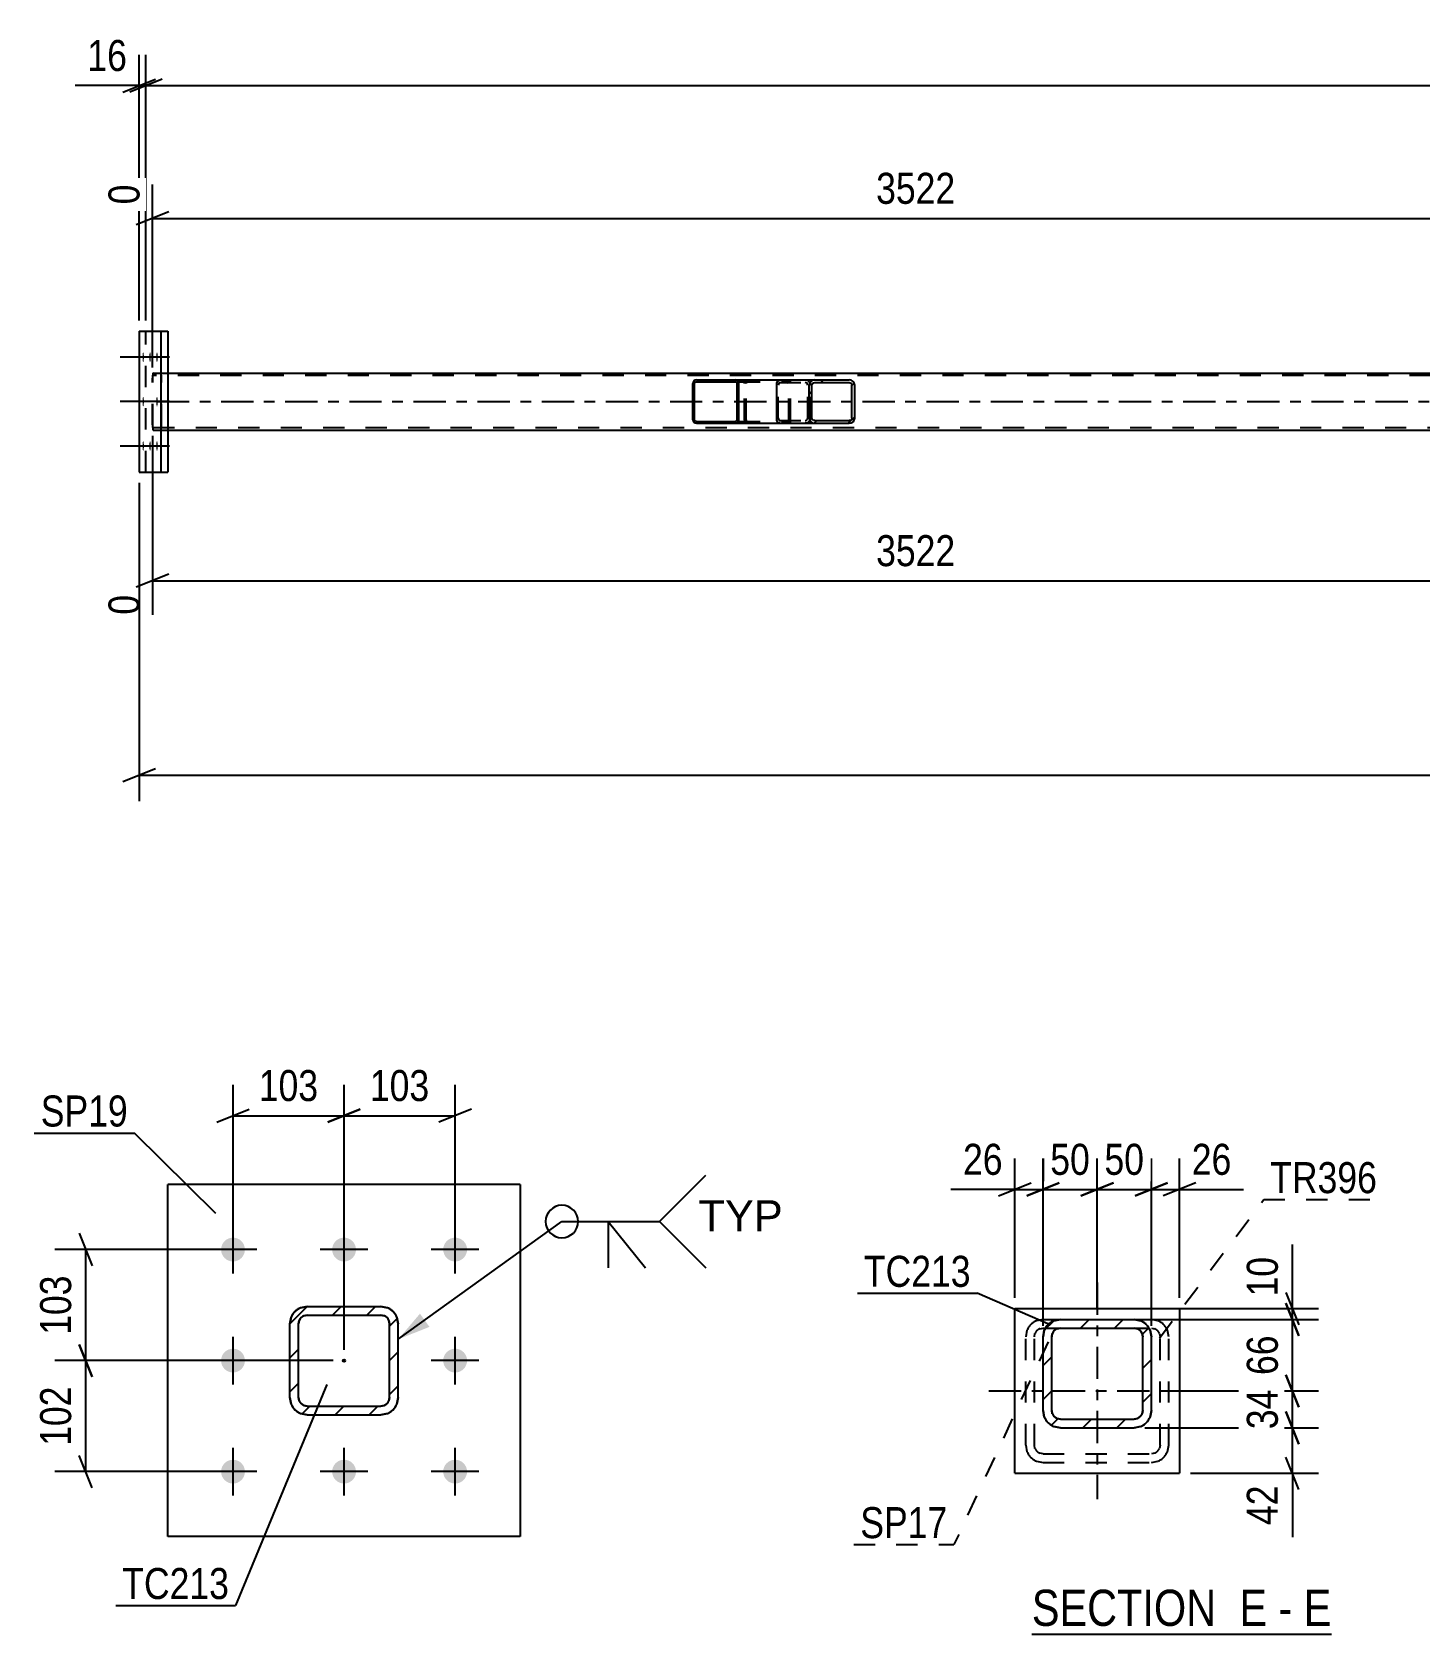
# Model space of a CAD drawing. Header units: millimetres. Extents: x 0 to 841, y 0 to 594.
# Drawn here: x 88.3 to 216.3, y 142 to 289.9 of the extents above; entities that cross this region are included whole.
import ezdxf

# ---------------------------------------------------------------- set-up
doc = ezdxf.new("R2010")
doc.units = ezdxf.units.MM
doc.linetypes.add('DXK_LINE_DOT2', pattern=[3.9198, 1.9599, -1.9599])
doc.linetypes.add('DXK_LINE_DOT3', pattern=[5.9187, 2.979, -0.9799, 0.9799, -0.9799])
doc.styles.add('Arial', font='ARIAL.TTF', dxfattribs={"height": 0.2})
doc.styles.add('Arial Narrow', font='ARIALN.TTF', dxfattribs={"height": 0.2})

# ---------------------------------------------------------------- blocks, each defined once
blk = doc.blocks.new('Unknown-318889761-15 - 5288')
at = {"color": 6, "linetype": 'Continuous'}
blk.add_line((180.53, 142.02), (208.17, 142.02), dxfattribs=at)
at = {"color": 0, "linetype": 'Continuous'}
for points in [[(198.64, 142.77), (198.64, 146.27), (180.53, 146.27), (180.53, 142.77)], [(202.24, 142.77), (202.24, 146.27), (199.69, 146.27), (199.69, 142.77)], [(204.57, 142.77), (204.57, 146.27), (203.29, 146.27), (203.29, 142.77)], [(208.17, 142.77), (208.17, 146.27), (205.62, 146.27), (205.62, 142.77)]]:
    blk.add_wipeout(points, dxfattribs=at)
at = {"color": 7, "linetype": 'Continuous', "style": 'Arial Narrow'}
for s, p in [('SECTION ', (180.53, 142.77)), ('E', (199.69, 142.77)), ('E', (205.62, 142.77)), ('-', (203.29, 142.77))]:
    blk.add_text(s, height=3.34, dxfattribs=at).set_placement(p)
blk = doc.blocks.new('Bolt-318889761-4429 - 4349')
at = {"linetype": 'Continuous'}
for points in [[(98.59, 259.89), (98.59, 259.8), (98.58, 259.71), (98.58, 259.63), (98.57, 259.57), (98.56, 259.51), (98.54, 259.47), (98.53, 259.45), (98.51, 259.45), (98.5, 259.47), (98.49, 259.51), (98.48, 259.57), (98.47, 259.63), (98.46, 259.71), (98.46, 259.8), (98.45, 259.89), (98.46, 259.98), (98.46, 260.07), (98.47, 260.15), (98.48, 260.22), (98.49, 260.27), (98.5, 260.31), (98.51, 260.33), (98.53, 260.33), (98.54, 260.31), (98.56, 260.27), (98.57, 260.22), (98.58, 260.15), (98.58, 260.07), (98.59, 259.98)], [(99.23, 259.89), (99.22, 259.8), (99.22, 259.71), (99.21, 259.63), (99.2, 259.57), (99.19, 259.51), (99.18, 259.47), (99.17, 259.45), (99.15, 259.45), (99.14, 259.47), (99.12, 259.51), (99.11, 259.57), (99.1, 259.63), (99.1, 259.71), (99.09, 259.8), (99.09, 259.89), (99.09, 259.98), (99.1, 260.07), (99.1, 260.15), (99.11, 260.22), (99.12, 260.27), (99.14, 260.31), (99.15, 260.33), (99.17, 260.33), (99.18, 260.31), (99.19, 260.27), (99.2, 260.22), (99.21, 260.15), (99.22, 260.07), (99.22, 259.98)], [(99.86, 259.89), (99.86, 259.8), (99.86, 259.71), (99.85, 259.63), (99.84, 259.57), (99.83, 259.51), (99.82, 259.47), (99.8, 259.45), (99.79, 259.45), (99.77, 259.47), (99.76, 259.51), (99.75, 259.57), (99.74, 259.63), (99.73, 259.71), (99.73, 259.8), (99.73, 259.89), (99.73, 259.98), (99.73, 260.07), (99.74, 260.15), (99.75, 260.22), (99.76, 260.27), (99.77, 260.31), (99.79, 260.33), (99.8, 260.33), (99.82, 260.31), (99.83, 260.27), (99.84, 260.22), (99.85, 260.15), (99.86, 260.07), (99.86, 259.98)], [(98.59, 255.79), (98.59, 255.7), (98.58, 255.61), (98.58, 255.53), (98.57, 255.47), (98.56, 255.41), (98.54, 255.37), (98.53, 255.35), (98.51, 255.35), (98.5, 255.37), (98.49, 255.41), (98.48, 255.47), (98.47, 255.53), (98.46, 255.61), (98.46, 255.7), (98.45, 255.79), (98.46, 255.88), (98.46, 255.97), (98.47, 256.05), (98.48, 256.12), (98.49, 256.17), (98.5, 256.21), (98.51, 256.23), (98.53, 256.23), (98.54, 256.21), (98.56, 256.17), (98.57, 256.12), (98.58, 256.05), (98.58, 255.97), (98.59, 255.88)], [(99.86, 255.79), (99.86, 255.7), (99.86, 255.61), (99.85, 255.53), (99.84, 255.47), (99.83, 255.41), (99.82, 255.37), (99.8, 255.35), (99.79, 255.35), (99.77, 255.37), (99.76, 255.41), (99.75, 255.47), (99.74, 255.53), (99.73, 255.61), (99.73, 255.7), (99.73, 255.79), (99.73, 255.88), (99.73, 255.97), (99.74, 256.05), (99.75, 256.12), (99.76, 256.17), (99.77, 256.21), (99.79, 256.23), (99.8, 256.23), (99.82, 256.21), (99.83, 256.17), (99.84, 256.12), (99.85, 256.05), (99.86, 255.97), (99.86, 255.88)], [(98.59, 251.69), (98.59, 251.6), (98.58, 251.51), (98.58, 251.43), (98.57, 251.37), (98.56, 251.31), (98.54, 251.27), (98.53, 251.25), (98.51, 251.25), (98.5, 251.27), (98.49, 251.31), (98.48, 251.37), (98.47, 251.43), (98.46, 251.51), (98.46, 251.6), (98.45, 251.69), (98.46, 251.78), (98.46, 251.87), (98.47, 251.95), (98.48, 252.02), (98.49, 252.07), (98.5, 252.11), (98.51, 252.13), (98.53, 252.13), (98.54, 252.11), (98.56, 252.07), (98.57, 252.02), (98.58, 251.95), (98.58, 251.87), (98.59, 251.78)], [(99.23, 251.69), (99.22, 251.6), (99.22, 251.51), (99.21, 251.43), (99.2, 251.37), (99.19, 251.31), (99.18, 251.27), (99.17, 251.25), (99.15, 251.25), (99.14, 251.27), (99.12, 251.31), (99.11, 251.37), (99.1, 251.43), (99.1, 251.51), (99.09, 251.6), (99.09, 251.69), (99.09, 251.78), (99.1, 251.87), (99.1, 251.95), (99.11, 252.02), (99.12, 252.07), (99.14, 252.11), (99.15, 252.13), (99.17, 252.13), (99.18, 252.11), (99.19, 252.07), (99.2, 252.02), (99.21, 251.95), (99.22, 251.87), (99.22, 251.78)], [(99.86, 251.69), (99.86, 251.6), (99.86, 251.51), (99.85, 251.43), (99.84, 251.37), (99.83, 251.31), (99.82, 251.27), (99.8, 251.25), (99.79, 251.25), (99.77, 251.27), (99.76, 251.31), (99.75, 251.37), (99.74, 251.43), (99.73, 251.51), (99.73, 251.6), (99.73, 251.69), (99.73, 251.78), (99.73, 251.87), (99.74, 251.95), (99.75, 252.02), (99.76, 252.07), (99.77, 252.11), (99.79, 252.13), (99.8, 252.13), (99.82, 252.11), (99.83, 252.07), (99.84, 252.02), (99.85, 251.95), (99.86, 251.87), (99.86, 251.78)]]:
    blk.add_hatch(color=1, dxfattribs=at).paths.add_polyline_path(points)
at = {"color": 1, "linetype": 'Continuous'}
for p, q in [((99.67, 259.89), (96.39, 259.89)), ((100.3, 259.89), (97.02, 259.89)), ((100.94, 259.89), (97.66, 259.89)), ((99.67, 255.79), (96.39, 255.79)), ((100.94, 255.79), (97.66, 255.79)), ((99.67, 251.69), (96.39, 251.69)), ((100.3, 251.69), (97.02, 251.69)), ((100.94, 251.69), (97.66, 251.69))]:
    blk.add_line(p, q, dxfattribs=at)
blk = doc.blocks.new('Part-318889761-4433 - 4349')
at = {"color": 7, "linetype": 'DXK_LINE_DOT2'}
for p, q in [((99.4, 258.29), (99.38, 258.14)), ((99.38, 258.14), (99.38, 257.95)), ((99.38, 253.63), (99.38, 257.95)), ((99.42, 258.4), (99.4, 258.29)), ((99.41, 257.95), (99.42, 258.04)), ((99.41, 253.63), (99.41, 257.95)), ((99.45, 258.43), (99.42, 258.4)), ((99.42, 258.12), (99.44, 258.17)), ((99.42, 258.04), (99.42, 258.12)), ((99.44, 258.17), (99.45, 258.19)), ((99.45, 258.43), (100.8, 258.43)), ((762.2, 258.19), (99.45, 258.19)), ((100.16, 258.4), (100.13, 258.43)), ((100.13, 258.19), (100.14, 258.17)), ((100.14, 258.17), (100.16, 258.12)), ((100.18, 258.29), (100.16, 258.4)), ((100.16, 258.12), (100.16, 258.04)), ((100.16, 258.04), (100.17, 257.95)), ((100.17, 253.63), (100.17, 257.95)), ((100.2, 258.14), (100.18, 258.29)), ((100.2, 257.95), (100.2, 258.14)), ((100.2, 253.63), (100.2, 257.95)), ((99.38, 253.63), (99.38, 253.45)), ((99.38, 253.45), (99.4, 253.29)), ((99.4, 253.29), (99.42, 253.19)), ((99.42, 253.54), (99.41, 253.63)), ((99.42, 253.46), (99.42, 253.54)), ((99.44, 253.41), (99.42, 253.46)), ((99.42, 253.19), (99.45, 253.15)), ((99.45, 253.39), (99.44, 253.41)), ((99.45, 253.39), (762.2, 253.39)), ((99.45, 253.15), (100.8, 253.15)), ((100.14, 253.41), (100.13, 253.39)), ((100.13, 253.15), (100.16, 253.19)), ((100.16, 253.46), (100.14, 253.41)), ((100.17, 253.63), (100.16, 253.54)), ((100.16, 253.54), (100.16, 253.46)), ((100.16, 253.19), (100.17, 253.22)), ((100.17, 253.22), (100.18, 253.29)), ((100.17, 253.15), (100.8, 253.15)), ((100.18, 253.29), (100.2, 253.45)), ((100.2, 253.45), (100.2, 253.63))]:
    blk.add_line(p, q, dxfattribs=at)
at = {"color": 2, "linetype": 'Continuous'}
for p, q in [((100.8, 258.43), (239.46, 258.43)), ((100.8, 253.15), (239.46, 253.15))]:
    blk.add_line(p, q, dxfattribs=at)
at = {"color": 7, "linetype": 'DXK_LINE_DOT3'}
blk.add_line((99.79, 255.79), (762.2, 255.79), dxfattribs=at)
blk = doc.blocks.new('Part-318889761-4640 - 4349')
at = {"color": 2, "linetype": 'Continuous'}
for p, q in [((98.15, 262.29), (100.8, 262.29)), ((98.15, 262.29), (98.15, 249.29)), ((100.17, 249.29), (100.17, 262.29)), ((100.8, 262.29), (100.8, 249.29)), ((98.15, 249.29), (100.8, 249.29))]:
    blk.add_line(p, q, dxfattribs=at)
at = {"color": 7, "linetype": 'DXK_LINE_DOT2'}
blk.add_line((98.78, 249.29), (98.78, 262.29), dxfattribs=at)
blk = doc.blocks.new('Part-318889761-4648 - 4349')
at = {"linetype": 'Continuous'}
h = blk.add_hatch(dxfattribs=at)
h.set_pattern_fill('', scale=0.7, style=0, pattern_type=0)
h.set_pattern_definition([(45, (164.14, 257.496), (-1.57154, 1.57154), [])])
h.paths.add_polyline_path([(164.18, 257.31), (164.14, 257.5), (164.03, 257.65), (163.87, 257.76), (163.68, 257.79), (160.49, 257.79), (160.3, 257.76), (160.14, 257.65), (160.03, 257.5), (159.99, 257.31), (159.99, 254.27), (160.03, 254.09), (160.14, 253.93), (160.3, 253.83), (160.49, 253.79), (163.68, 253.79), (163.87, 253.83), (164.03, 253.93), (164.14, 254.09), (164.18, 254.27)])
h.paths.add_polyline_path([(163.91, 254.18), (163.85, 254.1), (163.77, 254.05), (163.68, 254.03), (160.49, 254.03), (160.39, 254.05), (160.31, 254.1), (160.26, 254.18), (160.24, 254.27), (160.24, 257.31), (160.26, 257.4), (160.31, 257.48), (160.39, 257.53), (160.49, 257.55), (163.68, 257.55), (163.77, 257.53), (163.85, 257.48), (163.91, 257.4), (163.93, 257.31), (163.93, 254.27)])
at = {"color": 2, "linetype": 'Continuous'}
for p, q in [((156.99, 257.31), (157.01, 257.5)), ((157.01, 257.5), (157.07, 257.65)), ((157.07, 257.65), (157.16, 257.76)), ((157.16, 257.76), (157.26, 257.79)), ((157.26, 257.79), (160.49, 257.79)), ((160.03, 257.5), (159.99, 257.31)), ((160.24, 257.31), (160.26, 257.4)), ((160.26, 257.4), (160.31, 257.48)), ((160.49, 257.79), (160.3, 257.76)), ((160.31, 257.48), (160.39, 257.53)), ((160.39, 257.53), (160.49, 257.55)), ((160.49, 257.79), (163.68, 257.79)), ((160.49, 257.55), (163.68, 257.55)), ((163.87, 257.76), (163.68, 257.79)), ((163.68, 257.55), (163.77, 257.53)), ((163.77, 257.53), (163.85, 257.48)), ((163.85, 257.48), (163.91, 257.4)), ((163.91, 257.4), (163.93, 257.31)), ((164.18, 257.31), (164.14, 257.5)), ((156.99, 254.27), (156.99, 257.31)), ((159.99, 254.27), (159.99, 257.31)), ((160.24, 254.27), (160.24, 257.31)), ((163.93, 254.27), (163.93, 257.31)), ((164.18, 254.27), (164.18, 257.31)), ((157.01, 254.09), (156.99, 254.27)), ((157.07, 253.93), (157.01, 254.09)), ((157.16, 253.83), (157.07, 253.93)), ((157.26, 253.79), (157.16, 253.83)), ((157.26, 253.79), (160.49, 253.79)), ((159.99, 254.27), (160.03, 254.09)), ((160.26, 254.18), (160.24, 254.27)), ((160.31, 254.1), (160.26, 254.18)), ((160.3, 253.83), (160.49, 253.79)), ((160.39, 254.05), (160.31, 254.1)), ((160.49, 254.03), (160.39, 254.05)), ((160.49, 254.03), (163.68, 254.03)), ((160.49, 253.79), (163.68, 253.79)), ((163.77, 254.05), (163.68, 254.03)), ((163.68, 253.79), (163.87, 253.83)), ((163.85, 254.1), (163.77, 254.05)), ((163.91, 254.18), (163.85, 254.1)), ((163.93, 254.27), (163.91, 254.18)), ((164.14, 254.09), (164.18, 254.27))]:
    blk.add_line(p, q, dxfattribs=at)
at = {"color": 7, "linetype": 'DXK_LINE_DOT2'}
for p, q in [((157.14, 257.4), (157.13, 257.31)), ((157.17, 257.48), (157.14, 257.4)), ((157.21, 257.53), (157.17, 257.48)), ((157.26, 257.55), (157.21, 257.53)), ((157.26, 257.55), (163.68, 257.55)), ((158.26, 257.55), (158.26, 257.79)), ((159.6, 257.79), (159.79, 257.76)), ((159.7, 257.53), (159.6, 257.55)), ((159.78, 257.48), (159.7, 257.53)), ((159.83, 257.4), (159.78, 257.48)), ((159.85, 257.31), (159.83, 257.4)), ((160.06, 257.5), (160.1, 257.31)), ((160.49, 257.79), (163.68, 257.79)), ((157.13, 254.27), (157.13, 257.31)), ((159.85, 254.27), (159.85, 257.31)), ((160.1, 254.27), (160.1, 257.31)), ((157.13, 254.27), (157.14, 254.18)), ((157.14, 254.18), (157.17, 254.1)), ((157.17, 254.1), (157.21, 254.05)), ((157.21, 254.05), (157.26, 254.03)), ((157.26, 254.03), (163.68, 254.03)), ((158.26, 253.79), (158.26, 254.03)), ((159.6, 254.03), (159.7, 254.05)), ((159.79, 253.83), (159.6, 253.79)), ((159.7, 254.05), (159.78, 254.1)), ((159.78, 254.1), (159.83, 254.18)), ((159.83, 254.18), (159.85, 254.27)), ((160.1, 254.27), (160.06, 254.09)), ((160.49, 253.79), (163.68, 253.79))]:
    blk.add_line(p, q, dxfattribs=at)
for centre, start, end in [((159.61, 257.3), 23.8494, 68.8059), ((159.61, 254.29), 291.1941, 336.1506)]:
    blk.add_arc(centre, 0.492, start, end, dxfattribs=at)
at = {"color": 2, "linetype": 'Continuous'}
for centre, start, end in [((160.48, 257.3), 111.1941, 156.1506), ((163.69, 257.3), 23.8494, 68.8059), ((160.48, 254.29), 203.8494, 248.8059), ((163.69, 254.29), 291.1941, 336.1506)]:
    blk.add_arc(centre, 0.492, start, end, dxfattribs=at)
blk = doc.blocks.new('Part-318889761-4654 - 4349')
at = {"linetype": 'Continuous'}
h = blk.add_hatch(dxfattribs=at)
h.set_pattern_fill('', scale=0.7, style=0, pattern_type=0)
h.set_pattern_definition([(45, (153.471, 257.5947), (-1.57154, 1.57154), [])])
h.paths.add_polyline_path([(153.5, 257.47), (153.47, 257.59), (153.4, 257.7), (153.29, 257.77), (153.16, 257.79), (149.58, 257.79), (149.45, 257.77), (149.34, 257.7), (149.27, 257.59), (149.24, 257.47), (149.24, 254.11), (149.27, 253.99), (149.34, 253.89), (149.45, 253.82), (149.58, 253.79), (153.16, 253.79), (153.29, 253.82), (153.4, 253.89), (153.47, 253.99), (153.5, 254.11)])
h.paths.add_polyline_path([(153.31, 254.05), (153.28, 254), (153.22, 253.96), (153.16, 253.95), (149.58, 253.95), (149.52, 253.96), (149.46, 254), (149.42, 254.05), (149.41, 254.11), (149.41, 257.47), (149.42, 257.53), (149.46, 257.59), (149.52, 257.62), (149.58, 257.63), (153.16, 257.63), (153.22, 257.62), (153.28, 257.59), (153.31, 257.53), (153.33, 257.47), (153.33, 254.11)])
at = {"color": 2, "linetype": 'Continuous'}
for p, q in [((149.27, 257.59), (149.24, 257.47)), ((149.24, 254.11), (149.24, 257.47)), ((149.41, 257.47), (149.42, 257.53)), ((149.41, 254.11), (149.41, 257.47)), ((149.42, 257.53), (149.46, 257.59)), ((149.58, 257.79), (149.45, 257.77)), ((149.46, 257.59), (149.52, 257.62)), ((149.52, 257.62), (149.58, 257.63)), ((149.58, 257.79), (153.16, 257.79)), ((149.58, 257.63), (153.16, 257.63)), ((153.16, 257.79), (157.26, 257.79)), ((153.29, 257.77), (153.16, 257.79)), ((153.16, 257.63), (153.22, 257.62)), ((153.22, 257.62), (153.28, 257.59)), ((153.28, 257.59), (153.31, 257.53)), ((153.31, 257.53), (153.33, 257.47)), ((153.33, 254.11), (153.33, 257.47)), ((153.5, 257.47), (153.47, 257.59)), ((153.5, 254.11), (153.5, 257.47)), ((149.24, 254.11), (149.27, 253.99)), ((149.42, 254.05), (149.41, 254.11)), ((149.46, 254), (149.42, 254.05)), ((149.45, 253.82), (149.58, 253.79)), ((149.52, 253.96), (149.46, 254)), ((149.58, 253.95), (149.52, 253.96)), ((149.58, 253.95), (153.16, 253.95)), ((149.58, 253.79), (153.16, 253.79)), ((153.22, 253.96), (153.16, 253.95)), ((153.16, 253.79), (153.29, 253.82)), ((153.16, 253.79), (157.26, 253.79)), ((153.28, 254), (153.22, 253.96)), ((153.31, 254.05), (153.28, 254)), ((153.33, 254.11), (153.31, 254.05)), ((153.47, 253.99), (153.5, 254.11))]:
    blk.add_line(p, q, dxfattribs=at)
at = {"color": 7, "linetype": 'DXK_LINE_DOT2'}
for p, q in [((149.58, 257.79), (153.16, 257.79)), ((149.58, 257.63), (157.92, 257.63)), ((154, 257.47), (154.03, 257.59)), ((154, 254.11), (154, 257.47)), ((154.18, 257.53), (154.17, 257.47)), ((154.17, 254.11), (154.17, 257.47)), ((154.22, 257.59), (154.18, 257.53)), ((154.21, 257.77), (154.34, 257.79)), ((154.28, 257.62), (154.22, 257.59)), ((154.34, 257.63), (154.28, 257.62)), ((157.26, 257.79), (157.92, 257.79)), ((157.92, 257.79), (158.05, 257.77)), ((157.98, 257.62), (157.92, 257.63)), ((158.04, 257.59), (157.98, 257.62)), ((158.07, 257.53), (158.04, 257.59)), ((158.09, 257.47), (158.07, 257.53)), ((158.09, 254.11), (158.09, 257.47)), ((158.23, 257.59), (158.25, 257.5)), ((158.25, 257.5), (158.26, 257.47)), ((158.26, 254.11), (158.26, 257.47)), ((149.58, 253.95), (157.92, 253.95)), ((149.58, 253.79), (153.16, 253.79)), ((154.03, 253.99), (154, 254.11)), ((154.17, 254.11), (154.18, 254.05)), ((154.18, 254.05), (154.22, 254)), ((154.34, 253.79), (154.21, 253.82)), ((154.22, 254), (154.24, 253.99)), ((154.24, 253.99), (154.28, 253.96)), ((154.28, 253.96), (154.34, 253.95)), ((157.26, 253.79), (157.92, 253.79)), ((157.92, 253.95), (157.98, 253.96)), ((158.05, 253.82), (157.92, 253.79)), ((157.98, 253.96), (158.04, 254)), ((158.04, 254), (158.07, 254.05)), ((158.07, 254.05), (158.09, 254.11)), ((158.25, 254.09), (158.23, 253.99)), ((158.26, 254.11), (158.25, 254.09))]:
    blk.add_line(p, q, dxfattribs=at)
at = {"color": 2, "linetype": 'Continuous'}
for centre, start, end in [((149.57, 257.46), 110.7583, 155.68), ((153.17, 257.46), 24.32, 69.2417), ((149.57, 254.13), 204.32, 249.2417), ((153.17, 254.13), 290.7583, 335.68)]:
    blk.add_arc(centre, 0.331, start, end, dxfattribs=at)
at = {"color": 7, "linetype": 'DXK_LINE_DOT2'}
for centre, start, end in [((154.33, 257.46), 110.7583, 155.6801), ((157.93, 257.46), 24.3199, 69.2417), ((154.33, 254.13), 204.3199, 249.2417), ((157.93, 254.13), 290.7583, 335.6801)]:
    blk.add_arc(centre, 0.331, start, end, dxfattribs=at)
blk = doc.blocks.new('Bolt-318889761-5080 - 5038')
at = {"linetype": 'Continuous'}
for points in [[(106.81, 176.41, -1), (106.81, 178.61, -1)], [(117.06, 176.41, -1), (117.06, 178.61, -1)], [(127.31, 176.41, -1), (127.31, 178.61, -1)], [(106.81, 166.16, -1), (106.81, 168.36, -1)], [(127.31, 166.16, -1), (127.31, 168.36, -1)], [(106.81, 155.91, -1), (106.81, 158.11, -1)], [(117.06, 155.91, -1), (117.06, 158.11, -1)], [(127.31, 155.91, -1), (127.31, 158.11, -1)]]:
    blk.add_hatch(color=1, dxfattribs=at).paths.add_polyline_path(points)
at = {"color": 1, "linetype": 'Continuous'}
for p, q in [((106.81, 175.31), (106.81, 179.71)), ((117.06, 175.31), (117.06, 179.71)), ((127.31, 175.31), (127.31, 179.71)), ((109.01, 177.51), (104.61, 177.51)), ((119.26, 177.51), (114.86, 177.51)), ((129.51, 177.51), (125.11, 177.51)), ((106.81, 165.06), (106.81, 169.46)), ((127.31, 165.06), (127.31, 169.46)), ((109.01, 167.26), (104.61, 167.26)), ((129.51, 167.26), (125.11, 167.26)), ((106.81, 154.81), (106.81, 159.21)), ((117.06, 154.81), (117.06, 159.21)), ((127.31, 154.81), (127.31, 159.21)), ((109.01, 157.01), (104.61, 157.01)), ((119.26, 157.01), (114.86, 157.01)), ((129.51, 157.01), (125.11, 157.01))]:
    blk.add_line(p, q, dxfattribs=at)
blk = doc.blocks.new('Part-318889761-5193 - 5038')
at = {"color": 2, "linetype": 'Continuous'}
for p, q in [((133.31, 183.51), (100.81, 183.51)), ((100.81, 151.01), (100.81, 183.51)), ((133.31, 183.51), (133.31, 151.01)), ((133.31, 151.01), (100.81, 151.01))]:
    blk.add_line(p, q, dxfattribs=at)
blk = doc.blocks.new('Part-318889761-5198 - 5038')
at = {"linetype": 'Continuous'}
h = blk.add_hatch(dxfattribs=at)
h.set_pattern_fill('', scale=0.7, style=0, pattern_type=0)
h.set_pattern_definition([(45, (113.6622, 172.2586), (-1.57154, 1.57154), [])])
h.paths.add_polyline_path([(120.46, 172.26), (113.66, 172.26), (113.05, 172.14), (112.53, 171.79), (112.18, 171.27), (112.06, 170.66), (112.06, 163.86), (112.18, 163.25), (112.53, 162.73), (113.05, 162.38), (113.66, 162.26), (120.46, 162.26), (121.07, 162.38), (121.59, 162.73), (121.94, 163.25), (122.06, 163.86), (122.06, 170.66), (121.94, 171.27), (121.59, 171.79), (121.07, 172.14)])
h.paths.add_polyline_path([(121.2, 170.96), (121.26, 170.66), (121.26, 163.86), (121.2, 163.55), (121.03, 163.29), (120.77, 163.12), (120.46, 163.06), (113.66, 163.06), (113.36, 163.12), (113.1, 163.29), (112.92, 163.55), (112.86, 163.86), (112.86, 170.66), (112.92, 170.96), (113.1, 171.22), (113.36, 171.4), (113.66, 171.46), (120.46, 171.46), (120.77, 171.4), (121.03, 171.22)])
blk.add_hatch(color=246, dxfattribs=at).paths.add_polyline_path([(117.06, 167.16, -1), (117.06, 167.36, -1)])
at = {"color": 7, "linetype": 'DXK_LINE_DOT2'}
for p, q in [((113.05, 172.14), (113.66, 172.26)), ((113.66, 172.26), (120.46, 172.26)), ((120.46, 172.26), (121.07, 172.14)), ((112.06, 170.66), (112.18, 171.27)), ((112.06, 163.86), (112.06, 170.66)), ((112.92, 170.96), (112.86, 170.66)), ((112.86, 163.86), (112.86, 170.66)), ((113.66, 171.46), (113.36, 171.4)), ((113.66, 171.46), (120.46, 171.46)), ((120.77, 171.4), (120.46, 171.46)), ((121.26, 170.66), (121.2, 170.96)), ((121.26, 163.86), (121.26, 170.66)), ((121.94, 171.27), (122.06, 170.66)), ((122.06, 163.86), (122.06, 170.66)), ((112.18, 163.25), (112.06, 163.86)), ((112.86, 163.86), (112.92, 163.55)), ((113.36, 163.12), (113.66, 163.06)), ((113.66, 163.06), (120.46, 163.06)), ((120.46, 163.06), (120.77, 163.12)), ((121.2, 163.55), (121.26, 163.86)), ((122.06, 163.86), (121.94, 163.25)), ((113.66, 162.26), (113.05, 162.38)), ((113.66, 162.26), (120.46, 162.26)), ((121.07, 162.38), (120.46, 162.26))]:
    blk.add_line(p, q, dxfattribs=at)
at = {"color": 2, "linetype": 'Continuous'}
for p, q in [((113.66, 172.26), (113.05, 172.14)), ((113.66, 172.26), (120.46, 172.26)), ((121.07, 172.14), (120.46, 172.26)), ((112.18, 171.27), (112.06, 170.66)), ((112.06, 163.86), (112.06, 170.66)), ((112.86, 170.66), (112.92, 170.96)), ((112.86, 163.86), (112.86, 170.66)), ((113.36, 171.4), (113.66, 171.46)), ((113.66, 171.46), (120.46, 171.46)), ((120.46, 171.46), (120.77, 171.4)), ((121.2, 170.96), (121.26, 170.66)), ((121.26, 163.86), (121.26, 170.66)), ((122.06, 170.66), (121.94, 171.27)), ((122.06, 163.86), (122.06, 170.66)), ((112.06, 163.86), (112.18, 163.25)), ((112.92, 163.55), (112.86, 163.86)), ((113.66, 163.06), (113.36, 163.12)), ((113.66, 163.06), (120.46, 163.06)), ((120.77, 163.12), (120.46, 163.06)), ((121.26, 163.86), (121.2, 163.55)), ((121.94, 163.25), (122.06, 163.86)), ((113.05, 162.38), (113.66, 162.26)), ((113.66, 162.26), (120.46, 162.26)), ((120.46, 162.26), (121.07, 162.38))]:
    blk.add_line(p, q, dxfattribs=at)
at = {"color": 7, "linetype": 'DXK_LINE_DOT3'}
blk.add_line((117.06, 167.26), (117.06, 167.26), dxfattribs=at)
at = {"color": 246, "linetype": 'DXK_LINE_DOT2'}
blk.add_line((117.06, 167.26), (117.06, 167.26), dxfattribs=at)
at = {"color": 246, "linetype": 'Continuous'}
blk.add_circle((117.06, 167.26), 0.1, dxfattribs=at)
at = {"color": 7, "linetype": 'DXK_LINE_DOT2'}
for centre, radius, start, end in [((113.66, 170.66), 1.6, 112.5, 157.5), ((120.46, 170.66), 1.6, 22.5, 67.5), ((113.66, 170.66), 0.8, 112.5, 157.5), ((120.46, 170.66), 0.8, 22.5, 67.5), ((113.66, 163.86), 1.6, 202.5, 247.5), ((113.66, 163.86), 0.8, 202.5, 247.5), ((120.46, 163.86), 0.8, 292.5, 337.5), ((120.46, 163.86), 1.6, 292.5, 337.5)]:
    blk.add_arc(centre, radius, start, end, dxfattribs=at)
at = {"color": 2, "linetype": 'Continuous'}
for centre, radius, start, end in [((113.66, 170.66), 1.6, 112.5, 157.5), ((120.46, 170.66), 1.6, 22.5, 67.5), ((113.66, 170.66), 0.8, 112.5, 157.5), ((120.46, 170.66), 0.8, 22.5, 67.5), ((113.66, 163.86), 1.6, 202.5, 247.5), ((113.66, 163.86), 0.8, 202.5, 247.5), ((120.46, 163.86), 0.8, 292.5, 337.5), ((120.46, 163.86), 1.6, 292.5, 337.5)]:
    blk.add_arc(centre, radius, start, end, dxfattribs=at)
blk = doc.blocks.new('Part-318889761-5305 - 5288')
at = {"linetype": 'Continuous'}
h = blk.add_hatch(dxfattribs=at)
h.set_pattern_fill('', scale=0.7, style=0, pattern_type=0)
h.set_pattern_definition([(45, (182.55, 170.938), (-1.57154, 1.57154), [])])
h.paths.add_polyline_path([(183.16, 171.06), (182.55, 170.94), (182.03, 170.59), (181.68, 170.07), (181.56, 169.46), (181.56, 162.66), (181.68, 162.05), (182.03, 161.53), (182.55, 161.18), (183.16, 161.06), (189.96, 161.06), (190.57, 161.18), (191.09, 161.53), (191.44, 162.05), (191.56, 162.66), (191.56, 169.46), (191.44, 170.07), (191.09, 170.59), (190.57, 170.94), (189.96, 171.06)])
h.paths.add_polyline_path([(189.96, 170.26), (190.27, 170.2), (190.53, 170.03), (190.7, 169.77), (190.76, 169.46), (190.76, 162.66), (190.7, 162.35), (190.53, 162.09), (190.27, 161.92), (189.96, 161.86), (183.16, 161.86), (182.86, 161.92), (182.6, 162.09), (182.42, 162.35), (182.36, 162.66), (182.36, 169.46), (182.42, 169.77), (182.6, 170.03), (182.86, 170.2), (183.16, 170.26)])
at = {"color": 7, "linetype": 'DXK_LINE_DOT2'}
for p, q in [((181.56, 169.46), (181.68, 170.07)), ((182.55, 170.94), (183.16, 171.06)), ((183.16, 170.26), (182.86, 170.2)), ((183.16, 171.06), (189.96, 171.06)), ((183.16, 170.26), (189.96, 170.26)), ((189.96, 171.06), (190.57, 170.94)), ((190.27, 170.2), (189.96, 170.26)), ((191.44, 170.07), (191.56, 169.46)), ((181.56, 162.66), (181.56, 169.46)), ((182.42, 169.77), (182.36, 169.46)), ((182.36, 162.66), (182.36, 169.46)), ((190.76, 169.46), (190.7, 169.77)), ((190.76, 162.66), (190.76, 169.46)), ((191.56, 162.66), (191.56, 169.46)), ((181.68, 162.05), (181.56, 162.66)), ((182.36, 162.66), (182.42, 162.35)), ((182.86, 161.92), (183.16, 161.86)), ((183.16, 161.86), (189.96, 161.86)), ((189.96, 161.86), (190.27, 161.92)), ((190.7, 162.35), (190.76, 162.66)), ((191.56, 162.66), (191.44, 162.05)), ((183.16, 161.06), (182.55, 161.18)), ((183.16, 161.06), (189.96, 161.06)), ((190.57, 161.18), (189.96, 161.06))]:
    blk.add_line(p, q, dxfattribs=at)
at = {"color": 2, "linetype": 'Continuous'}
for p, q in [((181.68, 170.07), (181.56, 169.46)), ((183.16, 171.06), (182.55, 170.94)), ((182.86, 170.2), (183.16, 170.26)), ((183.16, 171.06), (189.96, 171.06)), ((183.16, 170.26), (189.96, 170.26)), ((190.57, 170.94), (189.96, 171.06)), ((189.96, 170.26), (190.27, 170.2)), ((191.56, 169.46), (191.44, 170.07)), ((181.56, 162.66), (181.56, 169.46)), ((182.36, 169.46), (182.42, 169.77)), ((182.36, 162.66), (182.36, 169.46)), ((190.7, 169.77), (190.76, 169.46)), ((190.76, 162.66), (190.76, 169.46)), ((191.56, 162.66), (191.56, 169.46)), ((181.56, 162.66), (181.68, 162.05)), ((182.42, 162.35), (182.36, 162.66)), ((183.16, 161.86), (182.86, 161.92)), ((183.16, 161.86), (189.96, 161.86)), ((190.27, 161.92), (189.96, 161.86)), ((190.76, 162.66), (190.7, 162.35)), ((191.44, 162.05), (191.56, 162.66)), ((182.55, 161.18), (183.16, 161.06)), ((183.16, 161.06), (189.96, 161.06)), ((189.96, 161.06), (190.57, 161.18))]:
    blk.add_line(p, q, dxfattribs=at)
at = {"color": 7, "linetype": 'DXK_LINE_DOT3'}
blk.add_line((186.56, 166.06), (186.56, 166.06), dxfattribs=at)
at = {"color": 7, "linetype": 'DXK_LINE_DOT2'}
for centre, radius, start, end in [((183.16, 169.46), 1.6, 112.5, 157.5), ((183.16, 169.46), 0.8, 112.5, 157.5), ((189.96, 169.46), 0.8, 22.5, 67.5), ((189.96, 169.46), 1.6, 22.5, 67.5), ((183.16, 162.66), 1.6, 202.5, 247.5), ((183.16, 162.66), 0.8, 202.5, 247.5), ((189.96, 162.66), 0.8, 292.5, 337.5), ((189.96, 162.66), 1.6, 292.5, 337.5)]:
    blk.add_arc(centre, radius, start, end, dxfattribs=at)
at = {"color": 2, "linetype": 'Continuous'}
for centre, radius, start, end in [((183.16, 169.46), 1.6, 112.5, 157.5), ((183.16, 169.46), 0.8, 112.5, 157.5), ((189.96, 169.46), 0.8, 22.5, 67.5), ((189.96, 169.46), 1.6, 22.5, 67.5), ((183.16, 162.66), 1.6, 202.5, 247.5), ((183.16, 162.66), 0.8, 202.5, 247.5), ((189.96, 162.66), 0.8, 292.5, 337.5), ((189.96, 162.66), 1.6, 292.5, 337.5)]:
    blk.add_arc(centre, radius, start, end, dxfattribs=at)
blk = doc.blocks.new('Part-318889761-5310 - 5288')
at = {"color": 7, "linetype": 'DXK_LINE_DOT3'}
for p, q in [((186.56, 174.46), (186.56, 154.46)), ((176.56, 164.46), (196.56, 164.46))]:
    blk.add_line(p, q, dxfattribs=at)
at = {"color": 7, "linetype": 'DXK_LINE_DOT2'}
for p, q in [((180.08, 170.07), (179.96, 169.46)), ((181.56, 171.06), (180.95, 170.94)), ((181.26, 170.2), (181.56, 170.26)), ((181.56, 171.06), (191.56, 171.06)), ((181.56, 170.26), (191.56, 170.26)), ((192.17, 170.94), (191.56, 171.06)), ((191.56, 170.26), (191.87, 170.2)), ((193.16, 169.46), (193.04, 170.07)), ((179.96, 159.46), (179.96, 169.46)), ((180.76, 169.46), (180.82, 169.77)), ((180.76, 159.46), (180.76, 169.46)), ((192.3, 169.77), (192.36, 169.46)), ((192.36, 159.46), (192.36, 169.46)), ((193.16, 159.46), (193.16, 169.46)), ((179.96, 159.46), (180.08, 158.85)), ((180.82, 159.15), (180.76, 159.46)), ((181.56, 158.66), (181.26, 158.72)), ((181.56, 158.66), (191.56, 158.66)), ((191.87, 158.72), (191.56, 158.66)), ((192.36, 159.46), (192.3, 159.15)), ((193.04, 158.85), (193.16, 159.46)), ((180.95, 157.98), (181.56, 157.86)), ((181.56, 157.86), (191.56, 157.86)), ((191.56, 157.86), (192.17, 157.98))]:
    blk.add_line(p, q, dxfattribs=at)
for centre, radius, start, end in [((181.56, 169.46), 1.6, 112.5, 157.5), ((181.56, 169.46), 0.8, 112.5, 157.5), ((191.56, 169.46), 0.8, 22.5, 67.5), ((191.56, 169.46), 1.6, 22.5, 67.5), ((181.56, 159.46), 1.6, 202.5, 247.5), ((181.56, 159.46), 0.8, 202.5, 247.5), ((191.56, 159.46), 0.8, 292.5, 337.5), ((191.56, 159.46), 1.6, 292.5, 337.5)]:
    blk.add_arc(centre, radius, start, end, dxfattribs=at)
blk = doc.blocks.new('Part-318889761-5372 - 5288')
at = {"color": 2, "linetype": 'Continuous'}
for p, q in [((178.96, 156.86), (178.96, 172.06)), ((178.96, 172.06), (194.16, 172.06)), ((194.16, 172.06), (194.16, 156.86)), ((178.96, 156.86), (194.16, 156.86))]:
    blk.add_line(p, q, dxfattribs=at)
blk = doc.blocks.new('StraightDimension-318889761-34779 - 4349')
at = {"color": 7, "linetype": 'Continuous'}
for p, q in [((98.78, 263.29), (98.78, 287.81)), ((100.28, 285.56), (97.28, 284.36)), ((98.78, 284.96), (770.82, 284.96))]:
    blk.add_line(p, q, dxfattribs=at)
blk = doc.blocks.new('StraightDimension-318889761-38124 - 4349')
at = {"color": 7, "linetype": 'Continuous'}
for p, q in [((99.38, 252.63), (99.38, 236.12)), ((240.26, 243.75), (240.26, 230.64)), ((100.88, 239.85), (97.88, 238.65)), ((238.76, 238.65), (241.76, 239.85)), ((99.38, 239.25), (240.26, 239.25))]:
    blk.add_line(p, q, dxfattribs=at)
at = {"color": 0}
blk.add_wipeout([(174.08, 240), (174.08, 244.2), (165.56, 244.2), (165.56, 240)], dxfattribs=at)
at = {"color": 3, "style": 'Arial Narrow'}
blk.add_text('3522', height=2.863, dxfattribs=at).set_placement((166.16, 240.6))
at = {"color": 0, "linetype": 'Continuous'}
for points in [[(98.78, 238.55), (94.58, 238.55), (94.58, 235.52), (98.78, 235.52)], [(239.66, 238.55), (235.46, 238.55), (235.46, 230.04), (239.66, 230.04)]]:
    blk.add_wipeout(points, dxfattribs=at)
at = {"color": 3, "linetype": 'Continuous', "style": 'Arial Narrow'}
for s, height, p in [('0', 2.86, (98.18, 236.12)), ('3522', 2.863, (239.06, 230.64))]:
    blk.add_text(s, height=height, rotation=90.0002, dxfattribs=at).set_placement(p)
blk = doc.blocks.new('StraightDimension-318889761-4704 - 4349')
at = {"color": 7, "linetype": 'Continuous'}
for p, q in [((98.15, 248.29), (98.15, 218.89)), ((99.65, 221.89), (96.65, 220.69)), ((98.15, 221.29), (771.46, 221.29))]:
    blk.add_line(p, q, dxfattribs=at)
blk = doc.blocks.new('StraightDimension-318889761-34780 - 4349')
at = {"color": 7, "linetype": 'Continuous'}
for p, q in [((98.15, 263.29), (98.15, 287.81)), ((98.78, 263.29), (98.78, 287.81)), ((96.65, 284.36), (99.65, 285.56)), ((100.28, 285.56), (97.28, 284.36)), ((98.15, 284.96), (92.24, 284.96)), ((98.15, 284.96), (92.24, 284.96)), ((98.15, 284.96), (98.78, 284.96))]:
    blk.add_line(p, q, dxfattribs=at)
at = {"color": 0}
blk.add_wipeout([(97.62, 285.71), (97.62, 289.91), (92.77, 289.91), (92.77, 285.71)], dxfattribs=at)
at = {"color": 3, "style": 'Arial Narrow'}
blk.add_text('16', height=2.863, dxfattribs=at).set_placement((93.37, 286.31))
blk = doc.blocks.new('StraightDimension-318889761-38036 - 4349')
at = {"color": 7, "linetype": 'Continuous'}
for p, q in [((240.26, 267.03), (240.26, 281.31)), ((99.38, 258.95), (99.38, 275.82)), ((100.88, 273.3), (97.88, 272.1)), ((99.38, 272.7), (240.26, 272.7)), ((238.76, 272.1), (241.76, 273.3))]:
    blk.add_line(p, q, dxfattribs=at)
at = {"color": 0}
blk.add_wipeout([(174.08, 273.45), (174.08, 277.65), (165.56, 277.65), (165.56, 273.45)], dxfattribs=at)
at = {"color": 3, "style": 'Arial Narrow'}
blk.add_text('3522', height=2.863, dxfattribs=at).set_placement((166.16, 274.05))
at = {"color": 0, "linetype": 'Continuous'}
for points in [[(239.66, 281.91), (235.46, 281.91), (235.46, 273.4), (239.66, 273.4)], [(98.78, 276.42), (94.58, 276.42), (94.58, 273.4), (98.78, 273.4)]]:
    blk.add_wipeout(points, dxfattribs=at)
at = {"color": 3, "linetype": 'Continuous', "style": 'Arial Narrow'}
for s, height, p in [('3522', 2.863, (239.06, 274)), ('0', 2.86, (98.18, 274))]:
    blk.add_text(s, height=height, rotation=90.0002, dxfattribs=at).set_placement(p)
blk = doc.blocks.new('StraightDimension-318889761-5258 - 5038')
at = {"color": 7, "linetype": 'Continuous'}
for p, q in [((117.06, 168.26), (117.06, 192.72)), ((127.31, 178.51), (127.31, 192.72)), ((115.56, 189.27), (118.56, 190.47)), ((117.06, 189.87), (127.31, 189.87)), ((128.81, 190.47), (125.81, 189.27))]:
    blk.add_line(p, q, dxfattribs=at)
at = {"color": 0}
blk.add_wipeout([(125.53, 190.62), (125.53, 194.82), (118.84, 194.82), (118.84, 190.62)], dxfattribs=at)
at = {"color": 3, "style": 'Arial Narrow'}
blk.add_text('103', height=2.863, dxfattribs=at).set_placement((119.44, 191.22))
blk = doc.blocks.new('StraightDimension-318889761-5212 - 5038')
at = {"color": 7, "linetype": 'Continuous'}
for p, q in [((92.62, 179.01), (93.82, 176.01)), ((105.81, 177.51), (90.37, 177.51)), ((93.22, 167.26), (93.22, 177.51)), ((93.82, 165.76), (92.62, 168.76)), ((116.06, 167.26), (90.37, 167.26))]:
    blk.add_line(p, q, dxfattribs=at)
at = {"color": 0}
blk.add_wipeout([(92.47, 175.73), (88.27, 175.73), (88.27, 169.04), (92.47, 169.04)], dxfattribs=at)
at = {"color": 3, "style": 'Arial Narrow'}
blk.add_text('103', height=2.863, rotation=90.0002, dxfattribs=at).set_placement((91.87, 169.64))
blk = doc.blocks.new('StraightDimension-318889761-5227 - 5038')
at = {"color": 7, "linetype": 'Continuous'}
for p, q in [((92.62, 168.76), (93.82, 165.76)), ((116.06, 167.26), (90.37, 167.26)), ((93.22, 157.01), (93.22, 167.26)), ((93.82, 155.51), (92.62, 158.51)), ((105.81, 157.01), (90.37, 157.01))]:
    blk.add_line(p, q, dxfattribs=at)
at = {"color": 0}
blk.add_wipeout([(92.47, 165.48), (88.27, 165.48), (88.27, 158.79), (92.47, 158.79)], dxfattribs=at)
at = {"color": 3, "style": 'Arial Narrow'}
blk.add_text('102', height=2.863, rotation=90.0002, dxfattribs=at).set_placement((91.87, 159.39))
blk = doc.blocks.new('StraightDimension-318889761-5243 - 5038')
at = {"color": 7, "linetype": 'Continuous'}
for p, q in [((106.81, 178.51), (106.81, 192.72)), ((117.06, 168.26), (117.06, 192.72)), ((105.31, 189.27), (108.31, 190.47)), ((106.81, 189.87), (117.06, 189.87)), ((118.56, 190.47), (115.56, 189.27))]:
    blk.add_line(p, q, dxfattribs=at)
at = {"color": 0}
blk.add_wipeout([(115.28, 190.62), (115.28, 194.82), (108.59, 194.82), (108.59, 190.62)], dxfattribs=at)
at = {"color": 3, "style": 'Arial Narrow'}
blk.add_text('103', height=2.863, dxfattribs=at).set_placement((109.19, 191.22))
blk = doc.blocks.new('StraightDimension-318889761-5569 - 5288')
at = {"color": 7, "linetype": 'Continuous'}
for p, q in [((204.58, 172.06), (204.58, 177.97)), ((204.58, 172.06), (204.58, 177.97)), ((203.98, 173.56), (205.18, 170.56)), ((190.96, 172.06), (206.98, 172.06)), ((205.18, 169.56), (203.98, 172.56)), ((204.58, 171.06), (204.58, 172.06)), ((190.96, 171.06), (206.98, 171.06))]:
    blk.add_line(p, q, dxfattribs=at)
at = {"color": 0}
blk.add_wipeout([(203.83, 177.44), (199.63, 177.44), (199.63, 172.58), (203.83, 172.58)], dxfattribs=at)
at = {"color": 3, "style": 'Arial Narrow'}
blk.add_text('10', height=2.863, rotation=90.0002, dxfattribs=at).set_placement((203.23, 173.18))
blk = doc.blocks.new('StraightDimension-318889761-5511 - 5288')
at = {"color": 7, "linetype": 'Continuous'}
for p, q in [((191.56, 170.46), (191.56, 185.91)), ((194.16, 173.06), (194.16, 185.91)), ((190.06, 182.46), (193.06, 183.66)), ((195.66, 183.66), (192.66, 182.46)), ((191.56, 183.06), (194.16, 183.06)), ((194.16, 183.06), (200.07, 183.06)), ((194.16, 183.06), (200.07, 183.06))]:
    blk.add_line(p, q, dxfattribs=at)
at = {"color": 0}
blk.add_wipeout([(199.54, 183.81), (199.54, 188.01), (194.69, 188.01), (194.69, 183.81)], dxfattribs=at)
at = {"color": 3, "style": 'Arial Narrow'}
blk.add_text('26', height=2.863, dxfattribs=at).set_placement((195.29, 184.41))
blk = doc.blocks.new('StraightDimension-318889761-5549 - 5288')
at = {"color": 7, "linetype": 'Continuous'}
for p, q in [((203.98, 172.56), (205.18, 169.56)), ((190.96, 171.06), (206.98, 171.06)), ((204.58, 164.46), (204.58, 171.06)), ((205.18, 162.96), (203.98, 165.96)), ((192.56, 164.46), (206.98, 164.46))]:
    blk.add_line(p, q, dxfattribs=at)
at = {"color": 0}
blk.add_wipeout([(203.83, 170.19), (199.63, 170.19), (199.63, 165.33), (203.83, 165.33)], dxfattribs=at)
at = {"color": 3, "style": 'Arial Narrow'}
blk.add_text('66', height=2.863, rotation=90.0002, dxfattribs=at).set_placement((203.23, 165.93))
blk = doc.blocks.new('StraightDimension-318889761-5485 - 5288')
at = {"color": 7, "linetype": 'Continuous'}
for p, q in [((181.56, 170.46), (181.56, 185.91)), ((186.56, 172.06), (186.56, 185.91)), ((180.06, 182.46), (183.06, 183.66)), ((188.06, 183.66), (185.06, 182.46)), ((181.56, 183.06), (186.56, 183.06))]:
    blk.add_line(p, q, dxfattribs=at)
at = {"color": 0}
blk.add_wipeout([(186.49, 183.81), (186.49, 188.01), (181.63, 188.01), (181.63, 183.81)], dxfattribs=at)
at = {"color": 3, "style": 'Arial Narrow'}
blk.add_text('50', height=2.863, dxfattribs=at).set_placement((182.23, 184.41))
blk = doc.blocks.new('StraightDimension-318889761-5475 - 5288')
at = {"color": 7, "linetype": 'Continuous'}
for p, q in [((178.96, 173.06), (178.96, 185.91)), ((181.56, 170.46), (181.56, 185.91)), ((177.46, 182.46), (180.46, 183.66)), ((183.06, 183.66), (180.06, 182.46)), ((178.96, 183.06), (173.06, 183.06)), ((178.96, 183.06), (173.06, 183.06)), ((178.96, 183.06), (181.56, 183.06))]:
    blk.add_line(p, q, dxfattribs=at)
at = {"color": 0}
blk.add_wipeout([(178.44, 183.81), (178.44, 188.01), (173.58, 188.01), (173.58, 183.81)], dxfattribs=at)
at = {"color": 3, "style": 'Arial Narrow'}
blk.add_text('26', height=2.863, dxfattribs=at).set_placement((174.18, 184.41))
blk = doc.blocks.new('StraightDimension-318889761-5498 - 5288')
at = {"color": 7, "linetype": 'Continuous'}
for p, q in [((186.56, 172.06), (186.56, 185.91)), ((191.56, 170.46), (191.56, 185.91)), ((185.06, 182.46), (188.06, 183.66)), ((193.06, 183.66), (190.06, 182.46)), ((186.56, 183.06), (191.56, 183.06))]:
    blk.add_line(p, q, dxfattribs=at)
at = {"color": 0}
blk.add_wipeout([(191.49, 183.81), (191.49, 188.01), (186.63, 188.01), (186.63, 183.81)], dxfattribs=at)
at = {"color": 3, "style": 'Arial Narrow'}
blk.add_text('50', height=2.863, dxfattribs=at).set_placement((187.23, 184.41))
blk = doc.blocks.new('StraightDimension-318889761-5522 - 5288')
at = {"color": 7, "linetype": 'Continuous'}
for p, q in [((203.98, 162.56), (205.18, 159.56)), ((190.96, 161.06), (206.98, 161.06)), ((204.58, 156.86), (204.58, 161.06)), ((205.18, 155.36), (203.98, 158.36)), ((195.16, 156.86), (206.98, 156.86)), ((204.58, 156.86), (204.58, 150.95)), ((204.58, 156.86), (204.58, 150.95))]:
    blk.add_line(p, q, dxfattribs=at)
at = {"color": 0}
blk.add_wipeout([(203.83, 156.33), (199.63, 156.33), (199.63, 151.48), (203.83, 151.48)], dxfattribs=at)
at = {"color": 3, "style": 'Arial Narrow'}
blk.add_text('42', height=2.863, rotation=90.0002, dxfattribs=at).set_placement((203.23, 152.08))
blk = doc.blocks.new('StraightDimension-318889761-5532 - 5288')
at = {"color": 7, "linetype": 'Continuous'}
for p, q in [((203.98, 165.96), (205.18, 162.96)), ((192.56, 164.46), (206.98, 164.46)), ((204.58, 161.06), (204.58, 164.46)), ((205.18, 159.56), (203.98, 162.56)), ((190.96, 161.06), (206.98, 161.06))]:
    blk.add_line(p, q, dxfattribs=at)
at = {"color": 0}
blk.add_wipeout([(203.83, 165.19), (199.63, 165.19), (199.63, 160.33), (203.83, 160.33)], dxfattribs=at)
at = {"color": 3, "style": 'Arial Narrow'}
blk.add_text('34', height=2.863, rotation=90.0002, dxfattribs=at).set_placement((203.23, 160.93))
blk = doc.blocks.new('Mark-318889761-5194 - 5038')
at = {"color": 0}
blk.add_wipeout([(106.45, 145.25), (106.45, 148.25), (96.59, 148.25), (96.59, 145.25)], dxfattribs=at)
blk.add_wipeout([(106.45, 145.25), (106.45, 148.25), (96.59, 148.25), (96.59, 145.25)], dxfattribs=at)
at = {"color": 30, "linetype": 'Continuous'}
for p in [(115.48, 165.05), (95.99, 144.65)]:
    blk.add_line(p, (107.05, 144.65), dxfattribs=at)
at = {"color": 3, "style": 'Arial Narrow'}
blk.add_text('TC213', height=2.863, dxfattribs=at).set_placement((96.59, 145.25))
blk = doc.blocks.new('Mark-318889761-5189 - 5038')
at = {"color": 0}
blk.add_wipeout([(97.11, 188.87), (97.11, 191.87), (89.07, 191.87), (89.07, 188.87)], dxfattribs=at)
blk.add_wipeout([(97.11, 188.87), (97.11, 191.87), (89.07, 191.87), (89.07, 188.87)], dxfattribs=at)
at = {"color": 30, "linetype": 'Continuous'}
for p in [(88.47, 188.27), (105.21, 180.83)]:
    blk.add_line(p, (97.71, 188.27), dxfattribs=at)
at = {"color": 3, "style": 'Arial Narrow'}
blk.add_text('SP19', height=2.863, dxfattribs=at).set_placement((89.07, 188.87))
blk = doc.blocks.new('WeldMark-318889761-5273 - 5038')
at = {"linetype": 'Continuous'}
blk.add_hatch(color=30, dxfattribs=at).paths.add_polyline_path([(124.94, 170.37), (122.06, 169.23), (124.06, 171.59)])
at = {"color": 30, "linetype": 'Continuous'}
for p, q in [((122.06, 169.23), (137.16, 180.1)), ((137.16, 180.1), (146.16, 180.1))]:
    blk.add_line(p, q, dxfattribs=at)
at = {"color": 3, "linetype": 'Continuous'}
for q in [(144.87, 175.81), (141.44, 175.81)]:
    blk.add_line((141.44, 180.1), q, dxfattribs=at)
for start, end in [(90, 270), (270, 90)]:
    blk.add_arc((137.16, 180.1), 1.5, start, end, dxfattribs=at)
at = {"color": 0, "linetype": 'Continuous'}
blk.add_wipeout([(157.53, 179.2), (157.53, 182.2), (149.76, 182.2), (149.76, 179.2)], dxfattribs=at)
blk.add_wipeout([(157.53, 179.2), (157.53, 182.2), (149.76, 182.2), (149.76, 179.2)], dxfattribs=at)
at = {"color": 3, "linetype": 'Continuous'}
for q in [(150.44, 184.38), (150.44, 175.81)]:
    blk.add_line((146.16, 180.1), q, dxfattribs=at)
at = {"color": 3, "linetype": 'Continuous', "style": 'Arial'}
blk.add_text('TYP', height=2.865, dxfattribs=at).set_placement((149.76, 179.2))
blk = doc.blocks.new('Mark-318889761-5301 - 5288')
at = {"color": 0}
blk.add_wipeout([(174.89, 174.07), (174.89, 177.07), (165.03, 177.07), (165.03, 174.07)], dxfattribs=at)
blk.add_wipeout([(174.89, 174.07), (174.89, 177.07), (165.03, 177.07), (165.03, 174.07)], dxfattribs=at)
at = {"color": 30, "linetype": 'Continuous'}
for p in [(164.43, 173.47), (181.99, 170.64)]:
    blk.add_line(p, (175.49, 173.47), dxfattribs=at)
at = {"color": 3, "style": 'Arial Narrow'}
blk.add_text('TC213', height=2.863, dxfattribs=at).set_placement((165.03, 174.07))
blk = doc.blocks.new('Mark-318889761-5306 - 5288')
at = {"color": 0}
blk.add_wipeout([(212.4, 182.72), (212.4, 185.72), (202.53, 185.72), (202.53, 182.72)], dxfattribs=at)
blk.add_wipeout([(212.4, 182.72), (212.4, 185.72), (202.53, 185.72), (202.53, 182.72)], dxfattribs=at)
at = {"color": 30, "linetype": 'DXK_LINE_DOT2'}
for p, q in [((192.3, 169.34), (201.93, 182.12)), ((201.93, 182.12), (213, 182.12))]:
    blk.add_line(p, q, dxfattribs=at)
at = {"color": 3, "style": 'Arial Narrow'}
blk.add_text('TR396', height=2.863, dxfattribs=at).set_placement((202.53, 182.72))
blk = doc.blocks.new('Mark-318889761-5368 - 5288')
at = {"color": 0}
blk.add_wipeout([(172.74, 150.87), (172.74, 153.87), (164.7, 153.87), (164.7, 150.87)], dxfattribs=at)
blk.add_wipeout([(172.74, 150.87), (172.74, 153.87), (164.7, 153.87), (164.7, 150.87)], dxfattribs=at)
at = {"color": 30, "linetype": 'DXK_LINE_DOT2'}
for p in [(182.03, 168.99), (164.1, 150.27)]:
    blk.add_line(p, (173.34, 150.27), dxfattribs=at)
at = {"color": 3, "style": 'Arial Narrow'}
blk.add_text('SP17', height=2.863, dxfattribs=at).set_placement((164.7, 150.87))

msp = doc.modelspace()

# ---------------------------------------------------------------- block references
for name in ['StraightDimension-318889761-34779 - 4349', 'Part-318889761-4640 - 4349', 'Bolt-318889761-4429 - 4349', 'Part-318889761-4433 - 4349', 'Part-318889761-4654 - 4349', 'Part-318889761-4648 - 4349', 'Part-318889761-5193 - 5038', 'Bolt-318889761-5080 - 5038', 'Part-318889761-5310 - 5288', 'Part-318889761-5198 - 5038', 'Part-318889761-5372 - 5288', 'Part-318889761-5305 - 5288', 'Unknown-318889761-15 - 5288']:
    msp.add_blockref(name, (0, 0))

# ---------------------------------------------------------------- next in the draw order: block references
for name in ['StraightDimension-318889761-34780 - 4349', 'StraightDimension-318889761-38124 - 4349', 'StraightDimension-318889761-5258 - 5038', 'StraightDimension-318889761-5485 - 5288', 'StraightDimension-318889761-5569 - 5288', 'Mark-318889761-5368 - 5288']:
    msp.add_blockref(name, (0, 0))

# ---------------------------------------------------------------- next in the draw order: block references
for name in ['StraightDimension-318889761-38036 - 4349', 'StraightDimension-318889761-4704 - 4349', 'StraightDimension-318889761-5475 - 5288', 'StraightDimension-318889761-5511 - 5288', 'WeldMark-318889761-5273 - 5038', 'StraightDimension-318889761-5212 - 5038']:
    msp.add_blockref(name, (0, 0))

# ---------------------------------------------------------------- next in the draw order: block references
for name in ['Mark-318889761-5301 - 5288', 'StraightDimension-318889761-5549 - 5288', 'StraightDimension-318889761-5227 - 5038']:
    msp.add_blockref(name, (0, 0))

# ---------------------------------------------------------------- next in the draw order: block references
for name in ['StraightDimension-318889761-5243 - 5038', 'StraightDimension-318889761-5498 - 5288', 'Mark-318889761-5194 - 5038', 'StraightDimension-318889761-5522 - 5288']:
    msp.add_blockref(name, (0, 0))

# ---------------------------------------------------------------- next in the draw order: block references
for name in ['Mark-318889761-5189 - 5038', 'Mark-318889761-5306 - 5288', 'StraightDimension-318889761-5532 - 5288']:
    msp.add_blockref(name, (0, 0))

doc.saveas('drawing.dxf')
